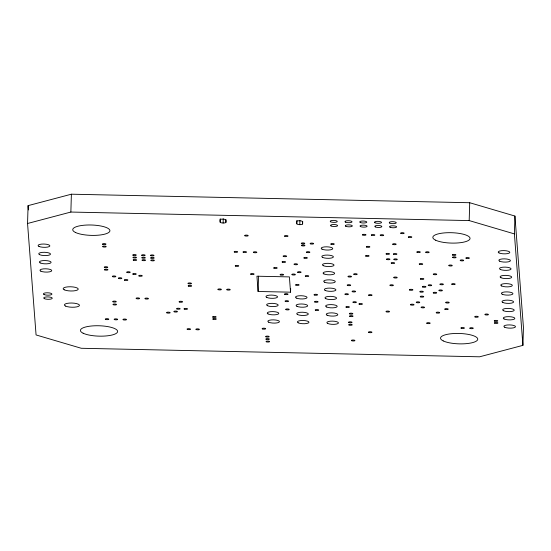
<?xml version="1.0" encoding="UTF-8"?>
<svg xmlns="http://www.w3.org/2000/svg" width="551" height="551" viewBox="0 0 551 551"><rect width="100%" height="100%" fill="white"/><g stroke="black" fill="none" stroke-linecap="round" stroke-linejoin="round"><path stroke-width="0.83" d="M27.55 223.492L28.08 205.64L71.389 194.2L469.721 202.727L514.93 216.054L523.45 327.508L522.92 345.36L479.611 356.8L81.279 348.273L36.07 334.946L27.55 223.492L70.865 212.052L469.19 220.579L514.4 233.906L522.92 345.36M70.865 212.052L71.389 194.2M226.034 219.718L225.958 222.267A2.907 0.813 1.7 0 1 223.121 223.017A2.907 0.813 1.7 0 1 220.152 222.143L220.255 218.74M223.121 223.017L223.245 218.768M290.659 288.772L290.556 292.175L258.102 291.479L258.557 276.175M302.706 221.357L302.63 223.906A2.907 0.813 1.7 0 1 299.785 224.656A2.907 0.813 1.7 0 1 296.824 223.782L296.92 220.386M299.785 224.656L299.916 220.407M469.19 220.579L469.721 202.727M514.4 233.906L514.93 216.054M302.63 223.906L302.458 221.633A2.907 0.813 1.7 0 0 299.489 220.758A2.907 0.813 1.7 0 0 296.645 221.509L296.824 223.782M290.556 292.175L289.385 276.898L256.931 276.203L258.102 291.479M225.958 222.267L225.786 219.994A2.907 0.813 1.7 0 0 222.818 219.119A2.907 0.813 1.7 0 0 219.98 219.87L220.152 222.143M28.08 205.64L28.411 209.924M305.488 276.251A1.77 0.496 1.7 0 0 308.546 276.32A1.77 0.496 1.7 0 0 306.962 275.548A1.77 0.496 1.7 0 0 305.488 276.251M104.497 267.421A1.77 0.496 1.7 0 0 107.555 267.483A1.77 0.496 1.7 0 0 105.971 266.712A1.77 0.496 1.7 0 0 104.497 267.421M348.79 322.514A1.77 0.496 1.7 0 0 351.848 322.576A1.77 0.496 1.7 0 0 350.264 321.805A1.77 0.496 1.7 0 0 348.79 322.514M421.295 307.582A1.77 0.496 1.7 0 0 424.353 307.644A1.77 0.496 1.7 0 0 422.769 306.873A1.77 0.496 1.7 0 0 421.295 307.582M470.017 328.403A1.77 0.496 1.7 0 0 473.075 328.472A1.77 0.496 1.7 0 0 471.491 327.693A1.77 0.496 1.7 0 0 470.017 328.403M126.978 272.435A1.77 0.496 1.7 0 0 130.036 272.497A1.77 0.496 1.7 0 0 128.445 271.726A1.77 0.496 1.7 0 0 126.978 272.435M439.147 290.652A1.77 0.496 1.7 0 0 442.205 290.714A1.77 0.496 1.7 0 0 440.621 289.943A1.77 0.496 1.7 0 0 439.147 290.652M443.245 340.917A18.596 5.186 1.7 0 0 475.437 341.606A18.596 5.186 1.7 0 0 458.749 333.458A18.596 5.186 1.7 0 0 443.245 340.917M83.132 333.21A18.596 5.186 1.7 0 0 115.324 333.899A18.596 5.186 1.7 0 0 98.636 325.751A18.596 5.186 1.7 0 0 83.132 333.21M75.432 232.446A18.596 5.186 1.7 0 0 107.624 233.135A18.596 5.186 1.7 0 0 90.929 224.994A18.596 5.186 1.7 0 0 75.432 232.446M435.545 240.153A18.596 5.186 1.7 0 0 467.737 240.842A18.596 5.186 1.7 0 0 451.042 232.694A18.596 5.186 1.7 0 0 435.545 240.153M386.265 311.776A1.77 0.496 1.7 0 0 389.323 311.838A1.77 0.496 1.7 0 0 387.739 311.067A1.77 0.496 1.7 0 0 386.265 311.776M475.038 316.97A1.77 0.496 1.7 0 0 478.096 317.039A1.77 0.496 1.7 0 0 476.512 316.26A1.77 0.496 1.7 0 0 475.038 316.97M196.149 329.553A1.77 0.496 1.7 0 0 199.207 329.615A1.77 0.496 1.7 0 0 197.623 328.844A1.77 0.496 1.7 0 0 196.149 329.553M187.299 329.36A1.77 0.496 1.7 0 0 190.357 329.429A1.77 0.496 1.7 0 0 188.773 328.651A1.77 0.496 1.7 0 0 187.299 329.36M451.923 284.33A1.77 0.496 1.7 0 0 454.981 284.399A1.77 0.496 1.7 0 0 453.39 283.62A1.77 0.496 1.7 0 0 451.923 284.33M433.437 293.001A1.77 0.496 1.7 0 0 436.495 293.07A1.77 0.496 1.7 0 0 434.911 292.292A1.77 0.496 1.7 0 0 433.437 293.001M420.096 291.892A1.77 0.496 1.7 0 0 423.154 291.961A1.77 0.496 1.7 0 0 421.57 291.183A1.77 0.496 1.7 0 0 420.096 291.892M440.153 284.495A1.77 0.496 1.7 0 0 443.211 284.557A1.77 0.496 1.7 0 0 441.62 283.786A1.77 0.496 1.7 0 0 440.153 284.495M460.416 260.609A1.77 0.496 1.7 0 0 463.474 260.678A1.77 0.496 1.7 0 0 461.89 259.9A1.77 0.496 1.7 0 0 460.416 260.609M390.149 285.48A1.77 0.496 1.7 0 0 393.207 285.549A1.77 0.496 1.7 0 0 391.616 284.777A1.77 0.496 1.7 0 0 390.149 285.48M485.176 314.717A1.77 0.496 1.7 0 0 488.234 314.779A1.77 0.496 1.7 0 0 486.643 314.008A1.77 0.496 1.7 0 0 485.176 314.717M410.777 304.882A1.77 0.496 1.7 0 0 413.835 304.944A1.77 0.496 1.7 0 0 412.251 304.173A1.77 0.496 1.7 0 0 410.777 304.882M444.994 309.325A1.77 0.496 1.7 0 0 448.053 309.386A1.77 0.496 1.7 0 0 446.468 308.615A1.77 0.496 1.7 0 0 444.994 309.325M306.604 252.372A1.77 0.496 1.7 0 0 309.662 252.441A1.77 0.496 1.7 0 0 308.078 251.669A1.77 0.496 1.7 0 0 306.604 252.372M409.641 290.019A1.77 0.496 1.7 0 0 412.699 290.088A1.77 0.496 1.7 0 0 411.115 289.309A1.77 0.496 1.7 0 0 409.641 290.019M304.097 258.088A1.77 0.496 1.7 0 0 307.155 258.157A1.77 0.496 1.7 0 0 305.571 257.379A1.77 0.496 1.7 0 0 304.097 258.088M393.972 277.732A1.77 0.496 1.7 0 0 397.03 277.8A1.77 0.496 1.7 0 0 395.446 277.029A1.77 0.496 1.7 0 0 393.972 277.732M283.352 256.408A1.77 0.496 1.7 0 0 286.41 256.477A1.77 0.496 1.7 0 0 284.819 255.698A1.77 0.496 1.7 0 0 283.352 256.408M294.275 264.473A1.77 0.496 1.7 0 0 297.333 264.542A1.77 0.496 1.7 0 0 295.749 263.764A1.77 0.496 1.7 0 0 294.275 264.473M348.239 276.754A1.77 0.496 1.7 0 0 351.297 276.822A1.77 0.496 1.7 0 0 349.713 276.044A1.77 0.496 1.7 0 0 348.239 276.754M420.475 296.844A1.77 0.496 1.7 0 0 423.533 296.913A1.77 0.496 1.7 0 0 421.949 296.135A1.77 0.496 1.7 0 0 420.475 296.844M297.829 272.38A1.77 0.496 1.7 0 0 300.887 272.449A1.77 0.496 1.7 0 0 299.296 271.671A1.77 0.496 1.7 0 0 297.829 272.38M416.487 302.533A1.77 0.496 1.7 0 0 419.545 302.595A1.77 0.496 1.7 0 0 417.961 301.824A1.77 0.496 1.7 0 0 416.487 302.533M352.323 291.679A1.77 0.496 1.7 0 0 355.381 291.748A1.77 0.496 1.7 0 0 353.797 290.969A1.77 0.496 1.7 0 0 352.323 291.679M347.426 285.39A1.77 0.496 1.7 0 0 350.484 285.459A1.77 0.496 1.7 0 0 348.9 284.681A1.77 0.496 1.7 0 0 347.426 285.39M353.949 274.405A1.77 0.496 1.7 0 0 357.007 274.474A1.77 0.496 1.7 0 0 355.423 273.695A1.77 0.496 1.7 0 0 353.949 274.405M282.319 262.159A1.77 0.496 1.7 0 0 285.377 262.221A1.77 0.496 1.7 0 0 283.786 261.45A1.77 0.496 1.7 0 0 282.319 262.159M262.379 328.906A1.77 0.496 1.7 0 0 265.437 328.975A1.77 0.496 1.7 0 0 263.853 328.196A1.77 0.496 1.7 0 0 262.379 328.906M365.809 256.112A1.77 0.496 1.7 0 0 368.867 256.181A1.77 0.496 1.7 0 0 367.283 255.402A1.77 0.496 1.7 0 0 365.809 256.112M366.587 247.062A1.77 0.496 1.7 0 0 369.645 247.13A1.77 0.496 1.7 0 0 368.061 246.352A1.77 0.496 1.7 0 0 366.587 247.062M391.396 263.254A1.77 0.496 1.7 0 0 394.454 263.323A1.77 0.496 1.7 0 0 392.863 262.545A1.77 0.496 1.7 0 0 391.396 263.254M408.553 237.247A1.77 0.496 1.7 0 0 411.611 237.309A1.77 0.496 1.7 0 0 410.027 236.537A1.77 0.496 1.7 0 0 408.553 237.247M380.424 235.408A1.77 0.496 1.7 0 0 383.482 235.477A1.77 0.496 1.7 0 0 381.898 234.698A1.77 0.496 1.7 0 0 380.424 235.408M428.444 285.48A1.77 0.496 1.7 0 0 431.502 285.542A1.77 0.496 1.7 0 0 429.911 284.771A1.77 0.496 1.7 0 0 428.444 285.48M433.492 274.46A1.77 0.496 1.7 0 0 436.55 274.522A1.77 0.496 1.7 0 0 434.966 273.751A1.77 0.496 1.7 0 0 433.492 274.46M420.592 279.13A1.77 0.496 1.7 0 0 423.65 279.192A1.77 0.496 1.7 0 0 422.066 278.42A1.77 0.496 1.7 0 0 420.592 279.13M346.152 307.21A1.77 0.496 1.7 0 0 349.21 307.272A1.77 0.496 1.7 0 0 347.619 306.501A1.77 0.496 1.7 0 0 346.152 307.21M359.176 304.186A1.77 0.496 1.7 0 0 362.234 304.255A1.77 0.496 1.7 0 0 360.643 303.484A1.77 0.496 1.7 0 0 359.176 304.186M226.991 289.819A1.77 0.496 1.7 0 0 230.049 289.888A1.77 0.496 1.7 0 0 228.458 289.117A1.77 0.496 1.7 0 0 226.991 289.819M394.061 259.604A1.77 0.496 1.7 0 0 397.119 259.666A1.77 0.496 1.7 0 0 395.535 258.894A1.77 0.496 1.7 0 0 394.061 259.604M386.685 259.445A1.77 0.496 1.7 0 0 389.743 259.507A1.77 0.496 1.7 0 0 388.159 258.736A1.77 0.496 1.7 0 0 386.685 259.445M393.648 254.238A1.77 0.496 1.7 0 0 396.706 254.3A1.77 0.496 1.7 0 0 395.122 253.529A1.77 0.496 1.7 0 0 393.648 254.238M386.272 254.08A1.77 0.496 1.7 0 0 389.33 254.142A1.77 0.496 1.7 0 0 387.746 253.37A1.77 0.496 1.7 0 0 386.272 254.08M371.574 235.222A1.77 0.496 1.7 0 0 374.632 235.284A1.77 0.496 1.7 0 0 373.048 234.512A1.77 0.496 1.7 0 0 371.574 235.222M362.723 235.029A1.77 0.496 1.7 0 0 365.781 235.098A1.77 0.496 1.7 0 0 364.197 234.32A1.77 0.496 1.7 0 0 362.723 235.029M452.633 255.085A1.77 0.496 1.7 0 0 455.691 255.154A1.77 0.496 1.7 0 0 454.1 254.376A1.77 0.496 1.7 0 0 452.633 255.085M452.819 257.565A1.77 0.496 1.7 0 0 455.877 257.627A1.77 0.496 1.7 0 0 454.293 256.856A1.77 0.496 1.7 0 0 452.819 257.565M494.502 321.095A1.77 0.496 1.7 0 0 497.56 321.164A1.77 0.496 1.7 0 0 495.969 320.386A1.77 0.496 1.7 0 0 494.502 321.095M494.66 323.161A1.77 0.496 1.7 0 0 497.718 323.223A1.77 0.496 1.7 0 0 496.127 322.452A1.77 0.496 1.7 0 0 494.66 323.161M422.665 287.002A1.77 0.496 1.7 0 0 425.723 287.071A1.77 0.496 1.7 0 0 424.139 286.293A1.77 0.496 1.7 0 0 422.665 287.002M419.456 264.266A1.77 0.496 1.7 0 0 422.514 264.335A1.77 0.496 1.7 0 0 420.93 263.557A1.77 0.496 1.7 0 0 419.456 264.266M417.066 252.262A1.77 0.496 1.7 0 0 420.124 252.33A1.77 0.496 1.7 0 0 418.54 251.559A1.77 0.496 1.7 0 0 417.066 252.262M425.916 252.454A1.77 0.496 1.7 0 0 428.974 252.516A1.77 0.496 1.7 0 0 427.39 251.745A1.77 0.496 1.7 0 0 425.916 252.454M461.166 328.217A1.77 0.496 1.7 0 0 464.224 328.279A1.77 0.496 1.7 0 0 462.64 327.508A1.77 0.496 1.7 0 0 461.166 328.217M349.603 313.877A1.77 0.496 1.7 0 0 352.661 313.939A1.77 0.496 1.7 0 0 351.077 313.168A1.77 0.496 1.7 0 0 349.603 313.877M349.795 316.35A1.77 0.496 1.7 0 0 352.854 316.419A1.77 0.496 1.7 0 0 351.269 315.647A1.77 0.496 1.7 0 0 349.795 316.35M348.983 324.987A1.77 0.496 1.7 0 0 352.041 325.056A1.77 0.496 1.7 0 0 350.457 324.284A1.77 0.496 1.7 0 0 348.983 324.987M353.15 302.409A1.77 0.496 1.7 0 0 356.208 302.478A1.77 0.496 1.7 0 0 354.617 301.707A1.77 0.496 1.7 0 0 353.15 302.409M218.134 289.633A1.77 0.496 1.7 0 0 221.192 289.695A1.77 0.496 1.7 0 0 219.608 288.924A1.77 0.496 1.7 0 0 218.134 289.633M188.222 283.634A1.77 0.496 1.7 0 0 191.28 283.703A1.77 0.496 1.7 0 0 189.696 282.925A1.77 0.496 1.7 0 0 188.222 283.634M188.408 286.114A1.77 0.496 1.7 0 0 191.466 286.176A1.77 0.496 1.7 0 0 189.881 285.404A1.77 0.496 1.7 0 0 188.408 286.114M123.231 319.745A1.77 0.496 1.7 0 0 126.289 319.814A1.77 0.496 1.7 0 0 124.698 319.036A1.77 0.496 1.7 0 0 123.231 319.745M114.381 319.559A1.77 0.496 1.7 0 0 117.439 319.621A1.77 0.496 1.7 0 0 115.848 318.85A1.77 0.496 1.7 0 0 114.381 319.559M105.523 319.366A1.77 0.496 1.7 0 0 108.581 319.435A1.77 0.496 1.7 0 0 106.997 318.657A1.77 0.496 1.7 0 0 105.523 319.366M174.171 311.77A1.77 0.496 1.7 0 0 177.229 311.838A1.77 0.496 1.7 0 0 175.645 311.06A1.77 0.496 1.7 0 0 174.171 311.77M166.891 312.851A1.77 0.496 1.7 0 0 169.949 312.92A1.77 0.496 1.7 0 0 168.358 312.142A1.77 0.496 1.7 0 0 166.891 312.851M213.03 319.194A1.77 0.496 1.7 0 0 216.088 319.263A1.77 0.496 1.7 0 0 214.504 318.485A1.77 0.496 1.7 0 0 213.03 319.194M212.872 317.135A1.77 0.496 1.7 0 0 215.93 317.197A1.77 0.496 1.7 0 0 214.346 316.426A1.77 0.496 1.7 0 0 212.872 317.135M265.933 336.813A1.77 0.496 1.7 0 0 268.991 336.875A1.77 0.496 1.7 0 0 267.4 336.103A1.77 0.496 1.7 0 0 265.933 336.813M266.312 341.765A1.77 0.496 1.7 0 0 269.37 341.834A1.77 0.496 1.7 0 0 267.779 341.055A1.77 0.496 1.7 0 0 266.312 341.765M266.119 339.292A1.77 0.496 1.7 0 0 269.177 339.354A1.77 0.496 1.7 0 0 267.593 338.583A1.77 0.496 1.7 0 0 266.119 339.292M113.017 301.81A1.77 0.496 1.7 0 0 116.075 301.872A1.77 0.496 1.7 0 0 114.491 301.101A1.77 0.496 1.7 0 0 113.017 301.81M113.244 304.696A1.77 0.496 1.7 0 0 116.302 304.765A1.77 0.496 1.7 0 0 114.711 303.987A1.77 0.496 1.7 0 0 113.244 304.696M179.316 301.989A1.77 0.496 1.7 0 0 182.374 302.058A1.77 0.496 1.7 0 0 180.783 301.28A1.77 0.496 1.7 0 0 179.316 301.989M280.342 274.894A1.77 0.496 1.7 0 0 283.4 274.956A1.77 0.496 1.7 0 0 281.816 274.184A1.77 0.496 1.7 0 0 280.342 274.894M250.836 274.26A1.77 0.496 1.7 0 0 253.894 274.322A1.77 0.496 1.7 0 0 252.31 273.551A1.77 0.496 1.7 0 0 250.836 274.26M284.777 294.358A1.77 0.496 1.7 0 0 287.836 294.42A1.77 0.496 1.7 0 0 286.251 293.649A1.77 0.496 1.7 0 0 284.777 294.358M314.284 294.985A1.77 0.496 1.7 0 0 317.342 295.054A1.77 0.496 1.7 0 0 315.757 294.275A1.77 0.496 1.7 0 0 314.284 294.985M285.315 301.376A1.77 0.496 1.7 0 0 288.373 301.438A1.77 0.496 1.7 0 0 286.789 300.667A1.77 0.496 1.7 0 0 285.315 301.376M285.948 309.628A1.77 0.496 1.7 0 0 289.006 309.696A1.77 0.496 1.7 0 0 287.415 308.918A1.77 0.496 1.7 0 0 285.948 309.628M315.454 310.261A1.77 0.496 1.7 0 0 318.512 310.323A1.77 0.496 1.7 0 0 316.921 309.552A1.77 0.496 1.7 0 0 315.454 310.261M314.821 302.003A1.77 0.496 1.7 0 0 317.879 302.072A1.77 0.496 1.7 0 0 316.295 301.294A1.77 0.496 1.7 0 0 314.821 302.003M234.409 252.069A1.77 0.496 1.7 0 0 237.467 252.131A1.77 0.496 1.7 0 0 235.883 251.359A1.77 0.496 1.7 0 0 234.409 252.069M243.266 252.255A1.77 0.496 1.7 0 0 246.325 252.324A1.77 0.496 1.7 0 0 244.734 251.545A1.77 0.496 1.7 0 0 243.266 252.255M253.591 252.475A1.77 0.496 1.7 0 0 256.649 252.544A1.77 0.496 1.7 0 0 255.065 251.766A1.77 0.496 1.7 0 0 253.591 252.475M301.679 245.677A1.77 0.496 1.7 0 0 304.737 245.739A1.77 0.496 1.7 0 0 303.146 244.968A1.77 0.496 1.7 0 0 301.679 245.677M301.521 243.611A1.77 0.496 1.7 0 0 304.579 243.68A1.77 0.496 1.7 0 0 302.988 242.901A1.77 0.496 1.7 0 0 301.521 243.611M331.027 244.245A1.77 0.496 1.7 0 0 334.085 244.307A1.77 0.496 1.7 0 0 332.494 243.535A1.77 0.496 1.7 0 0 331.027 244.245M310.371 243.804A1.77 0.496 1.7 0 0 313.429 243.866A1.77 0.496 1.7 0 0 311.845 243.094A1.77 0.496 1.7 0 0 310.371 243.804M235.484 266.099A1.77 0.496 1.7 0 0 238.542 266.167A1.77 0.496 1.7 0 0 236.958 265.396A1.77 0.496 1.7 0 0 235.484 266.099M150.919 258.109A1.77 0.496 1.7 0 0 153.977 258.178A1.77 0.496 1.7 0 0 152.393 257.4A1.77 0.496 1.7 0 0 150.919 258.109M150.733 255.636A1.77 0.496 1.7 0 0 153.791 255.698A1.77 0.496 1.7 0 0 152.2 254.927A1.77 0.496 1.7 0 0 150.733 255.636M142.068 257.923A1.77 0.496 1.7 0 0 145.127 257.985A1.77 0.496 1.7 0 0 143.542 257.214A1.77 0.496 1.7 0 0 142.068 257.923M141.876 255.444A1.77 0.496 1.7 0 0 144.934 255.512A1.77 0.496 1.7 0 0 143.35 254.734A1.77 0.496 1.7 0 0 141.876 255.444M142.254 260.396A1.77 0.496 1.7 0 0 145.312 260.465A1.77 0.496 1.7 0 0 143.728 259.686A1.77 0.496 1.7 0 0 142.254 260.396M151.112 260.589A1.77 0.496 1.7 0 0 154.17 260.651A1.77 0.496 1.7 0 0 152.579 259.879A1.77 0.496 1.7 0 0 151.112 260.589M133.404 260.21A1.77 0.496 1.7 0 0 136.462 260.272A1.77 0.496 1.7 0 0 134.878 259.5A1.77 0.496 1.7 0 0 133.404 260.21M133.218 257.73A1.77 0.496 1.7 0 0 136.276 257.799A1.77 0.496 1.7 0 0 134.692 257.021A1.77 0.496 1.7 0 0 133.218 257.73M133.025 255.258A1.77 0.496 1.7 0 0 136.083 255.32A1.77 0.496 1.7 0 0 134.499 254.548A1.77 0.496 1.7 0 0 133.025 255.258M139.031 275.989A1.77 0.496 1.7 0 0 142.089 276.051A1.77 0.496 1.7 0 0 140.505 275.28A1.77 0.496 1.7 0 0 139.031 275.989M133.005 274.212A1.77 0.496 1.7 0 0 136.063 274.274A1.77 0.496 1.7 0 0 134.478 273.503A1.77 0.496 1.7 0 0 133.005 274.212M124.622 280.211A1.77 0.496 1.7 0 0 127.68 280.28A1.77 0.496 1.7 0 0 126.096 279.509A1.77 0.496 1.7 0 0 124.622 280.211M118.596 278.434A1.77 0.496 1.7 0 0 121.654 278.503A1.77 0.496 1.7 0 0 120.07 277.732A1.77 0.496 1.7 0 0 118.596 278.434M112.569 276.657A1.77 0.496 1.7 0 0 115.627 276.726A1.77 0.496 1.7 0 0 114.043 275.948A1.77 0.496 1.7 0 0 112.569 276.657M368.805 295.329A1.77 0.496 1.7 0 0 371.863 295.391A1.77 0.496 1.7 0 0 370.279 294.62A1.77 0.496 1.7 0 0 368.805 295.329M295.853 285.115A1.77 0.496 1.7 0 0 298.911 285.177A1.77 0.496 1.7 0 0 297.326 284.406A1.77 0.496 1.7 0 0 295.853 285.115M292.113 274.729A1.77 0.496 1.7 0 0 295.171 274.797A1.77 0.496 1.7 0 0 293.587 274.019A1.77 0.496 1.7 0 0 292.113 274.729M345.167 294.413A1.77 0.496 1.7 0 0 348.232 294.475A1.77 0.496 1.7 0 0 346.641 293.704A1.77 0.496 1.7 0 0 345.167 294.413M426.922 323.361A1.77 0.496 1.7 0 0 429.98 323.423A1.77 0.496 1.7 0 0 428.389 322.652A1.77 0.496 1.7 0 0 426.922 323.361M445.966 302.747A1.77 0.496 1.7 0 0 449.024 302.816A1.77 0.496 1.7 0 0 447.44 302.038A1.77 0.496 1.7 0 0 445.966 302.747M273.937 268.158A1.77 0.496 1.7 0 0 276.995 268.227A1.77 0.496 1.7 0 0 275.41 267.449A1.77 0.496 1.7 0 0 273.937 268.158M284.757 236.248A1.77 0.496 1.7 0 0 287.815 236.31A1.77 0.496 1.7 0 0 286.224 235.539A1.77 0.496 1.7 0 0 284.757 236.248M244.954 235.807A1.77 0.496 1.7 0 0 248.012 235.869A1.77 0.496 1.7 0 0 246.428 235.098A1.77 0.496 1.7 0 0 244.954 235.807M176.899 308.946A1.77 0.496 1.7 0 0 179.957 309.008A1.77 0.496 1.7 0 0 178.372 308.236A1.77 0.496 1.7 0 0 176.899 308.946M184.275 309.104A1.77 0.496 1.7 0 0 187.333 309.166A1.77 0.496 1.7 0 0 185.749 308.395A1.77 0.496 1.7 0 0 184.275 309.104M392.897 244.41A1.77 0.496 1.7 0 0 395.955 244.479A1.77 0.496 1.7 0 0 394.371 243.7A1.77 0.496 1.7 0 0 392.897 244.41M449.024 265.727A1.77 0.496 1.7 0 0 452.082 265.789A1.77 0.496 1.7 0 0 450.498 265.017A1.77 0.496 1.7 0 0 449.024 265.727M466.125 258.261A1.77 0.496 1.7 0 0 469.19 258.323A1.77 0.496 1.7 0 0 467.599 257.551A1.77 0.496 1.7 0 0 466.125 258.261M400.894 233.376A1.77 0.496 1.7 0 0 403.952 233.438A1.77 0.496 1.7 0 0 402.361 232.667A1.77 0.496 1.7 0 0 400.894 233.376M368.695 332.418A1.77 0.496 1.7 0 0 371.753 332.48A1.77 0.496 1.7 0 0 370.169 331.709A1.77 0.496 1.7 0 0 368.695 332.418M351.655 340.704A1.77 0.496 1.7 0 0 354.713 340.773A1.77 0.496 1.7 0 0 353.129 340.001A1.77 0.496 1.7 0 0 351.655 340.704M136.338 298.601A1.77 0.496 1.7 0 0 139.396 298.663A1.77 0.496 1.7 0 0 137.812 297.891A1.77 0.496 1.7 0 0 136.338 298.601M145.195 298.787A1.77 0.496 1.7 0 0 148.253 298.856A1.77 0.496 1.7 0 0 146.662 298.077A1.77 0.496 1.7 0 0 145.195 298.787M104.69 269.894A1.77 0.496 1.7 0 0 107.748 269.962A1.77 0.496 1.7 0 0 106.164 269.191A1.77 0.496 1.7 0 0 104.69 269.894M102.734 244.307A1.77 0.496 1.7 0 0 105.792 244.369A1.77 0.496 1.7 0 0 104.201 243.597A1.77 0.496 1.7 0 0 102.734 244.307M102.92 246.779A1.77 0.496 1.7 0 0 105.978 246.848A1.77 0.496 1.7 0 0 104.394 246.07A1.77 0.496 1.7 0 0 102.92 246.779M436.426 312.851A1.77 0.496 1.7 0 0 439.484 312.913A1.77 0.496 1.7 0 0 437.9 312.142A1.77 0.496 1.7 0 0 436.426 312.851M325.799 298.683A5.813 1.619 1.7 0 0 335.862 298.897A5.813 1.619 1.7 0 0 330.641 296.355A5.813 1.619 1.7 0 0 325.799 298.683M296.293 298.05A5.813 1.619 1.7 0 0 306.356 298.263A5.813 1.619 1.7 0 0 301.135 295.722A5.813 1.619 1.7 0 0 296.293 298.05M266.787 297.423A5.813 1.619 1.7 0 0 276.85 297.636A5.813 1.619 1.7 0 0 271.629 295.088A5.813 1.619 1.7 0 0 266.787 297.423M327.06 315.193A5.813 1.619 1.7 0 0 337.122 315.406A5.813 1.619 1.7 0 0 331.909 312.865A5.813 1.619 1.7 0 0 327.06 315.193M297.554 314.566A5.813 1.619 1.7 0 0 307.616 314.779A5.813 1.619 1.7 0 0 302.403 312.231A5.813 1.619 1.7 0 0 297.554 314.566M268.048 313.932A5.813 1.619 1.7 0 0 278.11 314.146A5.813 1.619 1.7 0 0 272.897 311.604A5.813 1.619 1.7 0 0 268.048 313.932M504.73 327.239A5.813 1.619 1.7 0 0 514.792 327.452A5.813 1.619 1.7 0 0 509.572 324.904A5.813 1.619 1.7 0 0 504.73 327.239M504.096 318.981A5.813 1.619 1.7 0 0 514.159 319.194A5.813 1.619 1.7 0 0 508.945 316.653A5.813 1.619 1.7 0 0 504.096 318.981M503.469 310.723A5.813 1.619 1.7 0 0 513.525 310.943A5.813 1.619 1.7 0 0 508.311 308.395A5.813 1.619 1.7 0 0 503.469 310.723M502.836 302.471A5.813 1.619 1.7 0 0 512.898 302.685A5.813 1.619 1.7 0 0 507.678 300.137A5.813 1.619 1.7 0 0 502.836 302.471M502.202 294.213A5.813 1.619 1.7 0 0 512.265 294.427A5.813 1.619 1.7 0 0 507.051 291.885A5.813 1.619 1.7 0 0 502.202 294.213M501.575 285.955A5.813 1.619 1.7 0 0 511.631 286.176A5.813 1.619 1.7 0 0 506.417 283.627A5.813 1.619 1.7 0 0 501.575 285.955M500.942 277.704A5.813 1.619 1.7 0 0 511.004 277.918A5.813 1.619 1.7 0 0 505.784 275.369A5.813 1.619 1.7 0 0 500.942 277.704M500.308 269.446A5.813 1.619 1.7 0 0 510.371 269.659A5.813 1.619 1.7 0 0 505.157 267.118A5.813 1.619 1.7 0 0 500.308 269.446M499.681 261.188A5.813 1.619 1.7 0 0 509.737 261.408A5.813 1.619 1.7 0 0 504.523 258.86A5.813 1.619 1.7 0 0 499.681 261.188M499.048 252.937A5.813 1.619 1.7 0 0 509.11 253.15A5.813 1.619 1.7 0 0 503.889 250.602A5.813 1.619 1.7 0 0 499.048 252.937M325.166 290.425A5.813 1.619 1.7 0 0 335.228 290.639A5.813 1.619 1.7 0 0 330.015 288.097A5.813 1.619 1.7 0 0 325.166 290.425M324.539 282.174A5.813 1.619 1.7 0 0 334.595 282.387A5.813 1.619 1.7 0 0 329.381 279.839A5.813 1.619 1.7 0 0 324.539 282.174M323.905 273.916A5.813 1.619 1.7 0 0 333.968 274.129A5.813 1.619 1.7 0 0 328.747 271.588A5.813 1.619 1.7 0 0 323.905 273.916M323.272 265.658A5.813 1.619 1.7 0 0 333.334 265.871A5.813 1.619 1.7 0 0 328.12 263.33A5.813 1.619 1.7 0 0 323.272 265.658M322.645 257.407A5.813 1.619 1.7 0 0 332.701 257.62A5.813 1.619 1.7 0 0 327.487 255.072A5.813 1.619 1.7 0 0 322.645 257.407M322.011 249.148A5.813 1.619 1.7 0 0 332.074 249.362A5.813 1.619 1.7 0 0 326.853 246.82A5.813 1.619 1.7 0 0 322.011 249.148M390.046 227.205A3.547 0.992 1.7 0 0 396.183 227.336A3.547 0.992 1.7 0 0 393.001 225.786A3.547 0.992 1.7 0 0 390.046 227.205M389.729 223.079A3.547 0.992 1.7 0 0 395.866 223.21A3.547 0.992 1.7 0 0 392.684 221.66A3.547 0.992 1.7 0 0 389.729 223.079M375.293 226.895A3.547 0.992 1.7 0 0 381.43 227.026A3.547 0.992 1.7 0 0 378.248 225.469A3.547 0.992 1.7 0 0 375.293 226.895M374.976 222.762A3.547 0.992 1.7 0 0 381.113 222.893A3.547 0.992 1.7 0 0 377.931 221.344A3.547 0.992 1.7 0 0 374.976 222.762M360.54 226.578A3.547 0.992 1.7 0 0 366.677 226.709A3.547 0.992 1.7 0 0 363.495 225.152A3.547 0.992 1.7 0 0 360.54 226.578M360.223 222.446A3.547 0.992 1.7 0 0 366.36 222.583A3.547 0.992 1.7 0 0 363.178 221.027A3.547 0.992 1.7 0 0 360.223 222.446M345.787 226.261A3.547 0.992 1.7 0 0 351.924 226.392A3.547 0.992 1.7 0 0 348.742 224.842A3.547 0.992 1.7 0 0 345.787 226.261M345.47 222.136A3.547 0.992 1.7 0 0 351.607 222.267A3.547 0.992 1.7 0 0 348.425 220.71A3.547 0.992 1.7 0 0 345.47 222.136M331.034 225.944A3.547 0.992 1.7 0 0 337.171 226.075A3.547 0.992 1.7 0 0 333.989 224.526A3.547 0.992 1.7 0 0 331.034 225.944M330.717 221.819A3.547 0.992 1.7 0 0 336.854 221.95A3.547 0.992 1.7 0 0 333.672 220.393A3.547 0.992 1.7 0 0 330.717 221.819M40.822 271.168A5.903 1.646 1.7 0 0 51.043 271.388A5.903 1.646 1.7 0 0 45.74 268.798A5.903 1.646 1.7 0 0 40.822 271.168M40.189 262.91A5.903 1.646 1.7 0 0 50.41 263.13A5.903 1.646 1.7 0 0 45.113 260.547A5.903 1.646 1.7 0 0 40.189 262.91M39.562 254.658A5.903 1.646 1.7 0 0 49.783 254.879A5.903 1.646 1.7 0 0 44.479 252.289A5.903 1.646 1.7 0 0 39.562 254.658M38.928 246.4A5.903 1.646 1.7 0 0 49.149 246.621A5.903 1.646 1.7 0 0 43.853 244.031A5.903 1.646 1.7 0 0 38.928 246.4M65.479 306.053A7.556 2.108 1.7 0 0 78.559 306.328A7.556 2.108 1.7 0 0 71.775 303.022A7.556 2.108 1.7 0 0 65.479 306.053M64.233 289.798A7.556 2.108 1.7 0 0 77.312 290.081A7.556 2.108 1.7 0 0 70.535 286.768A7.556 2.108 1.7 0 0 64.233 289.798M44.011 294.503A4.277 1.192 1.7 0 0 51.415 294.661A4.277 1.192 1.7 0 0 47.579 292.788A4.277 1.192 1.7 0 0 44.011 294.503M44.328 298.628A4.277 1.192 1.7 0 0 51.732 298.787A4.277 1.192 1.7 0 0 47.896 296.913A4.277 1.192 1.7 0 0 44.328 298.628M327.693 323.451A5.813 1.619 1.7 0 0 337.756 323.664A5.813 1.619 1.7 0 0 332.535 321.123A5.813 1.619 1.7 0 0 327.693 323.451M298.187 322.817A5.813 1.619 1.7 0 0 308.25 323.038A5.813 1.619 1.7 0 0 303.029 320.489A5.813 1.619 1.7 0 0 298.187 322.817M268.681 322.19A5.813 1.619 1.7 0 0 278.744 322.404A5.813 1.619 1.7 0 0 273.523 319.855A5.813 1.619 1.7 0 0 268.681 322.19M326.433 306.941A5.813 1.619 1.7 0 0 336.489 307.155A5.813 1.619 1.7 0 0 331.275 304.607A5.813 1.619 1.7 0 0 326.433 306.941M296.927 306.308A5.813 1.619 1.7 0 0 306.983 306.521A5.813 1.619 1.7 0 0 301.769 303.98A5.813 1.619 1.7 0 0 296.927 306.308M267.421 305.674A5.813 1.619 1.7 0 0 277.477 305.895A5.813 1.619 1.7 0 0 272.263 303.346A5.813 1.619 1.7 0 0 267.421 305.674"/></g></svg>
